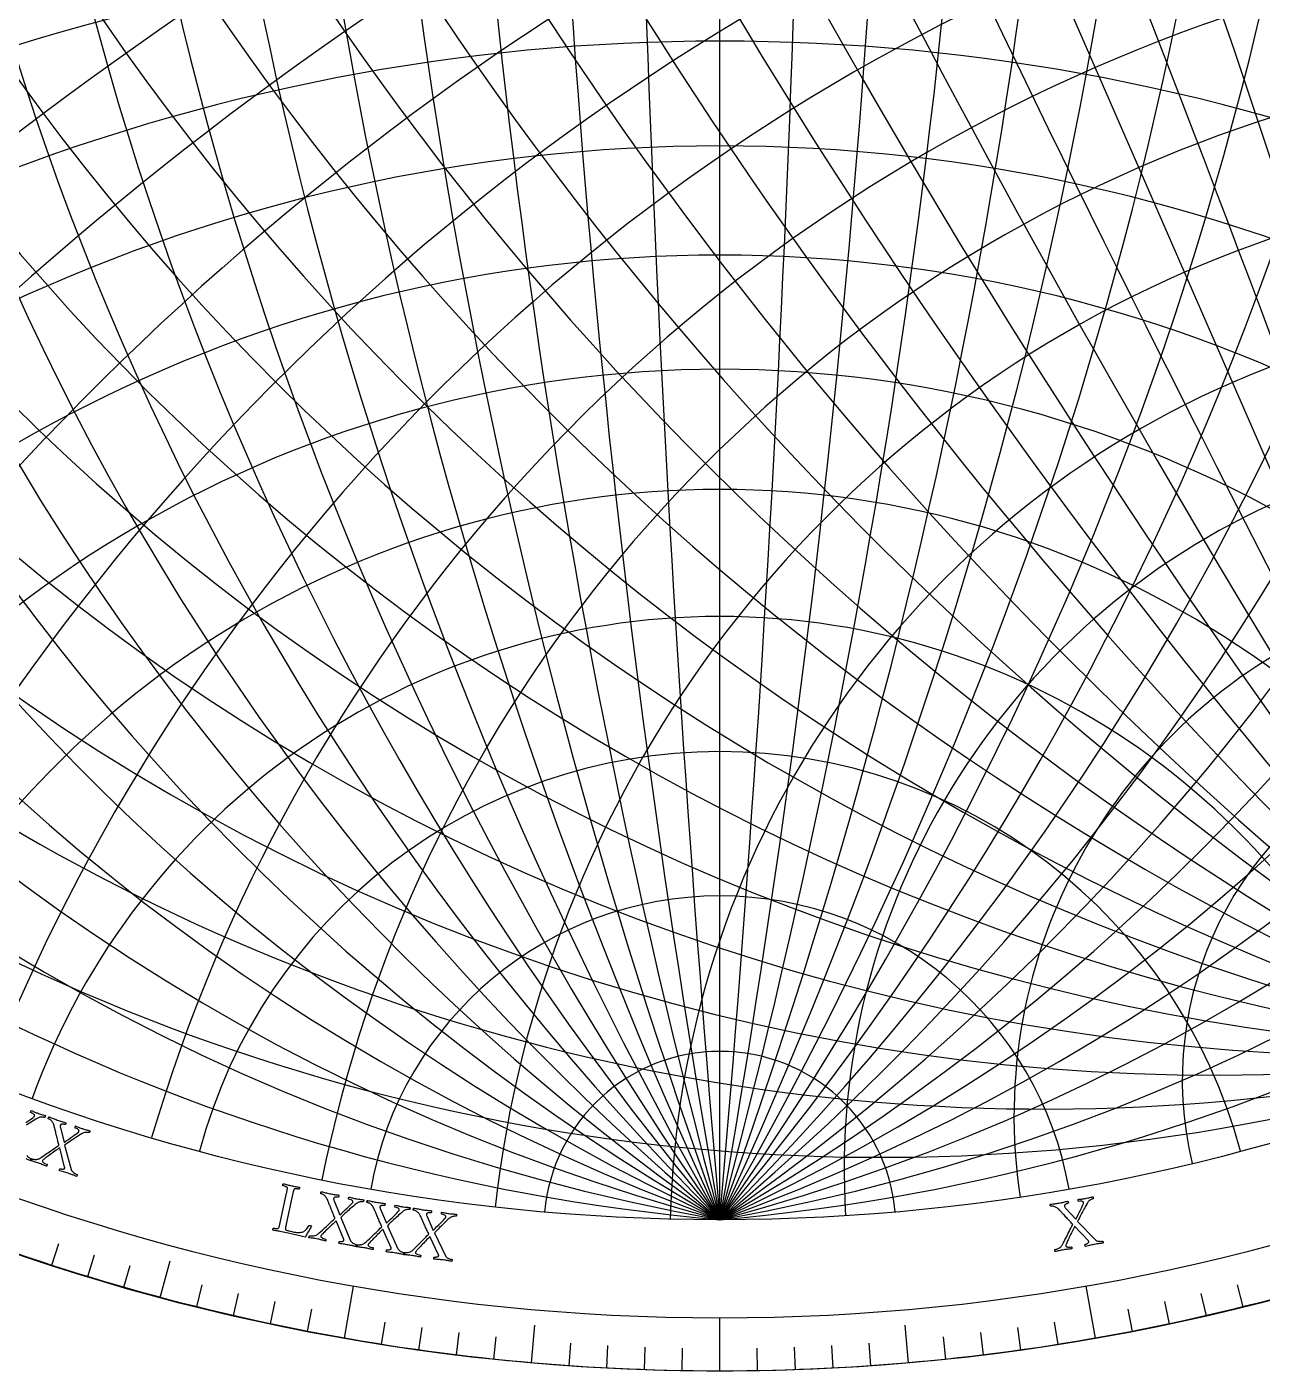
# Model space of a CAD drawing. Header units: millimetres. Extents: x -92 to 92, y -92 to 120.
# Drawn here: x -29.6 to 23.2, y -92.5 to -35 of the extents above; entities that cross this region are included whole.
import ezdxf

# ---------------------------------------------------------------- set-up
doc = ezdxf.new("R2010")
doc.units = ezdxf.units.MM
for name, color, linetype in [('CUT_OUTER', 1, 'Continuous'), ('ENGRAVE', 7, 'Continuous'), ('ENGRAVE_FINE', 8, 'Continuous'), ('TEXT', 5, 'Continuous')]:
    doc.layers.add(name, color=color, linetype=linetype)

msp = doc.modelspace()

# ---------------------------------------------------------------- linework, layer by layer
at = {"layer": 'CUT_OUTER'}
msp.add_lwpolyline([(23.5751, -89.4453), (23.0258, -89.5883), (22.4757, -89.7279), (21.9247, -89.8641), (21.3729, -89.9969), (20.8203, -90.1264), (20.2669, -90.2524), (19.7127, -90.3751), (19.1578, -90.4944), (18.6022, -90.6102), (18.0459, -90.7226), (17.4889, -90.8317), (16.9312, -90.9373), (16.3729, -91.0394), (15.814, -91.1382), (15.2545, -91.2335), (14.6944, -91.3254), (14.1337, -91.4138), (13.5726, -91.4988), (13.0109, -91.5804), (12.4487, -91.6585), (11.8861, -91.7332), (11.323, -91.8044), (10.7595, -91.8721), (10.1956, -91.9364), (9.6313, -91.9972), (9.0666, -92.0546), (8.5016, -92.1085), (7.9363, -92.1589), (7.3706, -92.2059), (6.8047, -92.2494), (6.2386, -92.2894), (5.6722, -92.3259), (5.1056, -92.359), (4.5388, -92.3886), (3.9718, -92.4147), (3.4047, -92.4373), (2.8374, -92.4565), (2.2701, -92.4721), (1.7026, -92.4843), (1.1351, -92.493), (0.5676, -92.4983), (0, -92.5), (-0.5676, -92.4983), (-1.1351, -92.493), (-1.7026, -92.4843), (-2.2701, -92.4721), (-2.8374, -92.4565), (-3.4047, -92.4373), (-3.9718, -92.4147), (-4.5388, -92.3886), (-5.1056, -92.359), (-5.6722, -92.3259), (-6.2386, -92.2894), (-6.8047, -92.2494), (-7.3706, -92.2059), (-7.9363, -92.1589), (-8.5016, -92.1085), (-9.0666, -92.0546), (-9.6313, -91.9972), (-10.1956, -91.9364), (-10.7595, -91.8721), (-11.323, -91.8044), (-11.8861, -91.7332), (-12.4487, -91.6585), (-13.0109, -91.5804), (-13.5726, -91.4988), (-14.1337, -91.4138), (-14.6944, -91.3254), (-15.2545, -91.2335), (-15.814, -91.1382), (-16.3729, -91.0394), (-16.9312, -90.9373), (-17.4889, -90.8317), (-18.0459, -90.7226), (-18.6022, -90.6102), (-19.1578, -90.4944), (-19.7127, -90.3751), (-20.2669, -90.2524), (-20.8203, -90.1264), (-21.3729, -89.9969), (-21.9247, -89.8641), (-22.4757, -89.7279), (-23.0258, -89.5883), (-23.5751, -89.4453), (-24.1235, -89.299), (-24.6709, -89.1493), (-25.2175, -88.9962), (-25.7631, -88.8398), (-26.3077, -88.6801), (-26.8513, -88.517), (-27.394, -88.3506), (-27.9356, -88.1808), (-28.4761, -88.0077), (-29.0156, -87.8314), (-29.5539, -87.6517), (-30.0912, -87.4687)], dxfattribs=at)
at = {"layer": 'ENGRAVE'}
for points in [[(0, -86.025), (0, 86.025)], [(-23.9408, -89.3481), (-23.5218, -87.7845)], [(-16.0625, -91.0947), (-15.6689, -88.8629)], [(16.0625, -91.0947), (15.6689, -88.8629)], [(0, -92.5), (0, -90.2338)], [(-8.0619, -92.148), (-7.9208, -90.5354)], [(8.0619, -92.148), (7.9208, -90.5354)]]:
    msp.add_lwpolyline(points, dxfattribs=at)
for radius in [92.5, 90.2338, 86.025, 86.025]:
    msp.add_circle((0, 0), radius, dxfattribs=at)
for centre, radius, start, end in [((15.1685, 0), 87.3521, 100, 260), ((31.3105, 0), 91.5459, 110, 250), ((49.6666, 0), 99.3331, 120, 240), ((72.1835, 0), 112.2977, 130, 230), ((102.5206, 0), 133.8311, 140, 220), ((148.9997, 0), 172.05, 150, 210), ((236.3517, 0), 251.5203, 160, 200), ((487.872, 0), 495.3982, 170, 190), ((-487.872, 0), 495.3982, 350, 10), ((-236.3517, 0), 251.5203, 340, 20), ((-148.9997, 0), 172.05, 330, 30), ((-102.5206, 0), 133.8311, 320, 40), ((-72.1835, 0), 112.2977, 310, 50), ((-49.6666, 0), 99.3331, 300, 60), ((-31.3105, 0), 91.5459, 290, 70), ((-15.1685, 0), 87.3521, 280, 80), ((0, -172.05), 148.9997, 60, 120), ((0, -133.8311), 102.5206, 50, 130), ((0, -112.2977), 72.1835, 40, 140), ((0, -99.3331), 49.6666, 30, 150), ((0, -91.5459), 31.3105, 20, 160), ((0, -87.3521), 15.1685, 10, 170)]:
    msp.add_arc(centre, radius, start, end, dxfattribs=at)
at = {"layer": 'ENGRAVE_FINE'}
for points in [[(34.4171, -78.8401), (-34.4171, 78.8401)], [(-28.5841, -87.9727), (-28.2839, -87.049)], [(-27.0444, -88.4582), (-26.7604, -87.5294)], [(-25.4965, -88.9167), (-25.2287, -87.9831)], [(-22.3778, -89.7524), (-22.1428, -88.81)], [(22.3778, -89.7524), (22.1428, -88.81)], [(-20.808, -90.1292), (-20.5895, -89.1829)], [(-19.2318, -90.4787), (-19.0299, -89.5286)], [(19.2318, -90.4787), (19.0299, -89.5286)], [(20.808, -90.1292), (20.5895, -89.1829)], [(-17.6498, -90.8005), (-17.4645, -89.8471)], [(17.6498, -90.8005), (17.4645, -89.8471)], [(-14.4702, -91.3612), (-14.3183, -90.4019)], [(-12.8735, -91.5998), (-12.7383, -90.638)], [(12.8735, -91.5998), (12.7383, -90.638)], [(14.4702, -91.3612), (14.3183, -90.4019)], [(-11.2729, -91.8105), (-11.1545, -90.8465)], [(-9.6689, -91.9933), (-9.5674, -91.0273)], [(-6.4525, -92.2747), (-6.3847, -91.3058)], [(6.4525, -92.2747), (6.3847, -91.3058)], [(9.6689, -91.9933), (9.5674, -91.0273)], [(11.2729, -91.8105), (11.1545, -90.8465)], [(-4.8411, -92.3732), (-4.7902, -91.4033)], [(-3.2282, -92.4437), (-3.1943, -91.473)], [(-1.6143, -92.4859), (-1.5974, -91.5148)], [(1.6143, -92.4859), (1.5974, -91.5148)], [(3.2282, -92.4437), (3.1943, -91.473)], [(4.8411, -92.3732), (4.7902, -91.4033)]]:
    msp.add_lwpolyline(points, dxfattribs=at)
for centre, radius, start, end in [((7.5262, 0), 86.3536, 95, 265), ((23.0503, 0), 89.0596, 105, 255), ((40.1141, 0), 94.9181, 115, 245), ((60.2354, 0), 105.0171, 125, 235), ((86.025, 0), 121.6577, 135, 225), ((122.8564, 0), 149.98, 145, 215), ((184.4812, 0), 203.5525, 155, 205), ((321.0497, 0), 332.3751, 165, 195), ((983.2702, 0), 987.0262, 175, 185), ((-983.2702, 0), 987.0262, 355, 5), ((-321.0497, 0), 332.3751, 345, 15), ((-184.4812, 0), 203.5525, 335, 25), ((-122.8564, 0), 149.98, 325, 35), ((-86.025, 0), 121.6577, 315, 45), ((-60.2354, 0), 105.0171, 305, 55), ((-40.1141, 0), 94.9181, 295, 65), ((-23.0503, 0), 89.0596, 285, 75), ((-7.5262, 0), 86.3536, 275, 85), ((-6.8976, -3.0111), 86.3536, 298.583333, 108.583334), ((-13.9016, -6.0687), 87.3521, 303.583333, 103.583333), ((-21.1251, -9.222), 89.0596, 308.583333, 98.583333), ((6.8976, 3.0111), 86.3536, 118.583333, 288.583334), ((13.9016, 6.0687), 87.3521, 123.583333, 283.583333), ((21.1251, 9.222), 89.0596, 128.583333, 278.583333), ((28.6955, 12.5268), 91.5459, 133.583333, 273.583333), ((36.7638, 16.049), 94.9181, 138.583333, 268.583333), ((45.5184, 19.8707), 99.3331, 143.583333, 263.583333), ((55.2044, 24.0991), 105.0171, 148.583333, 258.583333), ((66.1547, 28.8794), 112.2977, 153.583333, 253.583333), ((78.8401, 34.4171), 121.6577, 158.583333, 248.583333), ((93.958, 41.0167), 133.8311, 163.583333, 243.583333), ((112.5954, 49.1527), 149.98, 168.583333, 238.583333), ((136.5551, 59.6122), 172.05, 173.583333, 233.583333), ((169.0732, 73.8077), 203.5525, 178.583333, 228.583333), ((-28.6955, -12.5268), 91.5459, 313.583333, 93.583333), ((216.6114, 94.5602), 251.5203, 183.583333, 223.583333), ((294.2353, 128.4463), 332.3751, 188.583333, 218.583333), ((447.1245, 195.189), 495.3982, 193.583333, 213.583333), ((901.1467, 393.3892), 987.0262, 198.5833333, 208.5833333), ((-901.1467, -393.3892), 987.0262, 18.5833333, 28.5833333), ((-447.1245, -195.189), 495.3982, 13.583333, 33.583333), ((-294.2353, -128.4463), 332.3751, 8.583333, 38.583333), ((-216.6114, -94.5602), 251.5203, 3.583333, 43.583333), ((-169.0732, -73.8077), 203.5525, 358.583333, 48.583333), ((-136.5551, -59.6122), 172.05, 353.583333, 53.583333), ((-112.5954, -49.1527), 149.98, 348.583333, 58.583333), ((-93.958, -41.0167), 133.8311, 343.583333, 63.583333), ((-78.8401, -34.4171), 121.6577, 338.583333, 68.583333), ((-66.1547, -28.8794), 112.2977, 333.583333, 73.583333), ((-55.2044, -24.0991), 105.0171, 328.583333, 78.583333), ((-45.5184, -19.8707), 99.3331, 323.583333, 83.583333), ((-36.7638, -16.049), 94.9181, 318.583333, 88.583333), ((394.8919, -904.5889), 983.2702, 108.5833333, 118.5833333), ((198.2001, -454.0221), 487.872, 103.583333, 123.583333), ((132.9774, -304.6148), 321.0497, 98.583333, 128.583333), ((100.6288, -230.5131), 236.3517, 93.583333, 133.583333), ((81.4378, -186.5516), 184.4812, 88.583333, 138.583333), ((68.8342, -157.6802), 148.9997, 83.583333, 143.583333), ((60.0044, -137.4536), 122.8564, 78.583333, 148.583333), ((0, -203.5525), 184.4812, 65, 115), ((53.5435, -122.6535), 102.5206, 73.583333, 153.583333), ((48.6731, -111.4968), 86.025, 68.583333, 158.583333), ((0, -149.98), 122.8564, 55, 125), ((44.9283, -102.9185), 72.1835, 63.583333, 163.583333), ((0, -121.6577), 86.025, 45, 135), ((42.0155, -96.246), 60.2354, 58.583333, 168.583333), ((39.7414, -91.0367), 49.6666, 53.583333, 173.583333), ((0, -105.0171), 60.2354, 35, 145), ((37.9751, -86.9904), 40.1141, 48.583333, 178.583333), ((36.6259, -83.8999), 31.3105, 43.583333, 183.583333), ((0, -94.9181), 40.1141, 25, 155), ((35.6312, -81.6213), 23.0503, 38.583333, 188.583333), ((34.948, -80.0564), 15.1685, 33.583333, 193.583333), ((0, -89.0596), 23.0503, 15, 165), ((0, -86.3536), 7.5262, 5, 175)]:
    msp.add_arc(centre, radius, start, end, dxfattribs=at)
at = {"layer": 'TEXT'}
for points in [[(-29.6913, -81.8641), (-29.6041, -81.8076), (-29.5237, -81.7549), (-29.4544, -81.7076), (-29.3962, -81.6659), (-29.3492, -81.6298), (-29.3426, -81.6238), (-29.337, -81.6176), (-29.3322, -81.6109), (-29.3284, -81.604), (-29.3254, -81.5976), (-29.3231, -81.5926), (-29.3215, -81.589), (-29.3206, -81.5868), (-29.3189, -81.5753), (-29.3213, -81.5616), (-29.3279, -81.5455), (-29.3385, -81.5271), (-29.357, -81.5073), (-29.3872, -81.4871), (-29.4291, -81.4663), (-29.4827, -81.4451), (-29.4854, -81.4403), (-29.4857, -81.4319), (-29.4838, -81.42), (-29.4795, -81.4046), (-29.4741, -81.3887), (-29.4686, -81.3756), (-29.4631, -81.3652), (-29.4576, -81.3575), (-29.4178, -81.3752), (-29.3802, -81.3917), (-29.345, -81.4073), (-29.312, -81.4218), (-29.2793, -81.4357), (-29.2447, -81.4497), (-29.2083, -81.4637), (-29.17, -81.4777), (-29.1169, -81.4963), (-29.0679, -81.5126), (-29.023, -81.5265), (-28.9821, -81.5381), (-28.945, -81.5482), (-28.9113, -81.5574), (-28.881, -81.5659), (-28.8541, -81.5735), (-28.8539, -81.5815), (-28.8551, -81.5914), (-28.8576, -81.6034), (-28.8614, -81.6175), (-28.8666, -81.6312), (-28.8731, -81.6424), (-28.881, -81.651), (-28.8902, -81.6571), (-28.8983, -81.6548), (-28.9108, -81.6519), (-28.9279, -81.6484), (-28.9495, -81.6444), (-28.9743, -81.641), (-29.001, -81.6395), (-29.0295, -81.6397), (-29.0599, -81.6418), (-29.0912, -81.6465), (-29.1223, -81.6549), (-29.1533, -81.6668), (-29.1842, -81.6823), (-29.2592, -81.7278), (-29.3293, -81.7701), (-29.3944, -81.8091), (-29.4545, -81.845), (-29.5119, -81.8795), (-29.5689, -81.9145), (-29.6256, -81.95), (-29.6819, -81.9861)], [(-29.6538, -83.2844), (-29.6262, -83.3167), (-29.5915, -83.3465), (-29.5535, -83.3731), (-29.5161, -83.3956), (-29.4795, -83.4142), (-29.4435, -83.4288), (-29.4422, -83.4373), (-29.4431, -83.448), (-29.4463, -83.4608), (-29.4517, -83.4757), (-29.4577, -83.49), (-29.4627, -83.5009), (-29.4667, -83.5084), (-29.4697, -83.5126), (-29.5103, -83.495), (-29.548, -83.4787), (-29.5828, -83.4635), (-29.6147, -83.4496), (-29.6469, -83.436), (-29.6826, -83.4217)]]:
    msp.add_lwpolyline(points, dxfattribs=at)
for points in [[(-28.3463, -81.7646), (-28.2948, -81.7821), (-28.2454, -81.7983), (-28.1979, -81.8131), (-28.1525, -81.8266), (-28.1082, -81.8394), (-28.0644, -81.8523), (-28.0209, -81.8652), (-27.9779, -81.8782), (-27.9779, -81.8865), (-27.9796, -81.8975), (-27.9831, -81.9112), (-27.9883, -81.9276), (-27.9943, -81.9429), (-28.0003, -81.9533), (-28.0063, -81.9587), (-28.0121, -81.9592), (-28.0238, -81.9557), (-28.0383, -81.9523), (-28.0557, -81.9489), (-28.076, -81.9456), (-28.0976, -81.9432), (-28.1189, -81.9425), (-28.1401, -81.9435), (-28.161, -81.9463), (-28.18, -81.9518), (-28.1955, -81.9613), (-28.2075, -81.9747), (-28.2159, -81.992), (-28.2198, -82.0103), (-28.2201, -82.0328), (-28.217, -82.0593), (-28.2104, -82.09), (-28.0549, -82.7191), (-27.9616, -82.6546), (-27.8708, -82.592), (-27.7825, -82.5315), (-27.6966, -82.473), (-27.6174, -82.4184), (-27.5492, -82.3695), (-27.4921, -82.3265), (-27.4458, -82.2893), (-27.4394, -82.2832), (-27.4339, -82.2767), (-27.4293, -82.27), (-27.4257, -82.263), (-27.4228, -82.2565), (-27.4206, -82.2515), (-27.4191, -82.2478), (-27.4183, -82.2456), (-27.4169, -82.2341), (-27.4196, -82.2204), (-27.4265, -82.2045), (-27.4375, -82.1864), (-27.4565, -82.167), (-27.4872, -82.1475), (-27.5295, -82.1277), (-27.5836, -82.1077), (-27.5864, -82.1029), (-27.587, -82.0946), (-27.5853, -82.0827), (-27.5814, -82.0671), (-27.5763, -82.0512), (-27.5712, -82.0379), (-27.5659, -82.0274), (-27.5606, -82.0196), (-27.5203, -82.0363), (-27.4824, -82.052), (-27.4468, -82.0667), (-27.4135, -82.0804), (-27.3805, -82.0936), (-27.3456, -82.1068), (-27.3088, -82.12), (-27.2703, -82.1331), (-27.2168, -82.1504), (-27.1674, -82.1655), (-27.1221, -82.1784), (-27.081, -82.1891), (-27.0437, -82.1983), (-27.0098, -82.2067), (-26.9793, -82.2145), (-26.9522, -82.2215), (-26.9518, -82.2295), (-26.9528, -82.2395), (-26.955, -82.2515), (-26.9585, -82.2656), (-26.9634, -82.2795), (-26.9696, -82.2908), (-26.9773, -82.2996), (-26.9864, -82.3059), (-26.9945, -82.3038), (-27.0071, -82.3012), (-27.0243, -82.2981), (-27.046, -82.2946), (-27.0708, -82.2918), (-27.0975, -82.2909), (-27.126, -82.2918), (-27.1564, -82.2945), (-27.1876, -82.3), (-27.2185, -82.3091), (-27.2492, -82.3217), (-27.2797, -82.3379), (-27.3537, -82.3852), (-27.4227, -82.4291), (-27.4869, -82.4696), (-27.5462, -82.5068), (-27.6027, -82.5426), (-27.6589, -82.579), (-27.7147, -82.6158), (-27.7702, -82.6532), (-27.8279, -82.6926), (-27.8906, -82.7358), (-27.9583, -82.7826), (-28.031, -82.833), (-27.7473, -83.8794), (-27.7332, -83.9163), (-27.712, -83.9505), (-27.6836, -83.9821), (-27.6482, -84.0111), (-27.6096, -84.0368), (-27.5718, -84.0585), (-27.5347, -84.0762), (-27.4983, -84.09), (-27.4969, -84.0985), (-27.4976, -84.1092), (-27.5004, -84.122), (-27.5055, -84.1371), (-27.5111, -84.1515), (-27.5158, -84.1625), (-27.5197, -84.1701), (-27.5226, -84.1743), (-27.5636, -84.1577), (-27.6017, -84.1422), (-27.6368, -84.1279), (-27.669, -84.1148), (-27.7015, -84.1019), (-27.7376, -84.0885), (-27.7772, -84.0745), (-27.8203, -84.0599), (-27.8798, -84.0405), (-27.9355, -84.0229), (-27.9875, -84.0072), (-28.0358, -83.9932), (-28.0841, -83.9797), (-28.1365, -83.9649), (-28.1928, -83.949), (-28.2531, -83.932), (-28.2558, -83.9228), (-28.256, -83.9111), (-28.2538, -83.897), (-28.249, -83.8804), (-28.243, -83.8651), (-28.237, -83.8547), (-28.2311, -83.8493), (-28.2251, -83.8488), (-28.2145, -83.8518), (-28.2008, -83.8545), (-28.1839, -83.8571), (-28.1638, -83.8595), (-28.1422, -83.8611), (-28.1208, -83.8611), (-28.0994, -83.8597), (-28.0782, -83.8568), (-28.0592, -83.852), (-28.0443, -83.8446), (-28.0335, -83.8349), (-28.027, -83.8228), (-28.0262, -83.8194), (-28.0257, -83.8153), (-28.0257, -83.8105), (-28.026, -83.8049), (-28.0267, -83.7992), (-28.0277, -83.794), (-28.0292, -83.7893), (-28.031, -83.7851), (-28.243, -82.953), (-28.2912, -82.9859), (-28.3415, -83.0208), (-28.394, -83.0576), (-28.4487, -83.0963), (-28.5041, -83.1358), (-28.5588, -83.1749), (-28.6128, -83.2136), (-28.6661, -83.2519), (-28.7172, -83.2889), (-28.7647, -83.3239), (-28.8087, -83.3568), (-28.8491, -83.3876), (-28.8846, -83.4151), (-28.9139, -83.4381), (-28.9372, -83.4565), (-28.9543, -83.4705), (-28.9571, -83.4732), (-28.9606, -83.4766), (-28.9647, -83.4806), (-28.9694, -83.4852), (-28.9741, -83.4904), (-28.9782, -83.4962), (-28.9817, -83.5026), (-28.9846, -83.5097), (-28.986, -83.5239), (-28.9808, -83.5396), (-28.9691, -83.5571), (-28.9509, -83.5761), (-28.9245, -83.5961), (-28.8882, -83.6165), (-28.842, -83.6371), (-28.7859, -83.658), (-28.7844, -83.6666), (-28.7847, -83.6774), (-28.7868, -83.6906), (-28.7907, -83.706), (-28.7955, -83.7207), (-28.8, -83.7318), (-28.8043, -83.7392), (-28.8085, -83.743), (-28.8479, -83.7262), (-28.8878, -83.7094), (-28.9281, -83.6927), (-28.9689, -83.676), (-29.0097, -83.6597), (-29.0504, -83.644), (-29.0909, -83.629), (-29.1312, -83.6147), (-29.1858, -83.5959), (-29.2365, -83.5791), (-29.2833, -83.5643), (-29.3262, -83.5514), (-29.3676, -83.5395), (-29.4097, -83.5275), (-29.4527, -83.5153), (-29.4965, -83.5031), (-29.4958, -83.4939), (-29.4931, -83.4831), (-29.4885, -83.4707), (-29.4818, -83.4568), (-29.4747, -83.4436), (-29.4689, -83.4335), (-29.4645, -83.4265), (-29.4613, -83.4225), (-29.4521, -83.425), (-29.4362, -83.4284), (-29.4138, -83.4327), (-29.3848, -83.4378), (-29.3516, -83.4425), (-29.3165, -83.4453), (-29.2795, -83.4462), (-29.2406, -83.4453), (-29.2022, -83.4415), (-29.1668, -83.4334), (-29.1343, -83.4212), (-29.1047, -83.4049), (-29.0269, -83.3541), (-28.9527, -83.3052), (-28.8822, -83.2584), (-28.8154, -83.2136), (-28.7505, -83.1696), (-28.6858, -83.1254), (-28.6213, -83.0808), (-28.557, -83.036), (-28.4913, -82.9901), (-28.4229, -82.9425), (-28.3516, -82.8931), (-28.2776, -82.8419), (-28.2854, -82.8077), (-28.2944, -82.7695), (-28.3048, -82.7274), (-28.3165, -82.6812), (-28.3288, -82.6326), (-28.3412, -82.5829), (-28.3535, -82.5322), (-28.3659, -82.4804), (-28.3782, -82.429), (-28.3902, -82.3793), (-28.402, -82.3313), (-28.4135, -82.2851), (-28.4244, -82.2418), (-28.4342, -82.2025), (-28.4429, -82.1674), (-28.4506, -82.1364), (-28.4568, -82.111), (-28.4613, -82.0928), (-28.464, -82.082), (-28.4649, -82.0783), (-28.4753, -82.0339), (-28.4866, -81.9937), (-28.4988, -81.9577), (-28.5118, -81.9261), (-28.5264, -81.8967), (-28.5434, -81.8678), (-28.5628, -81.8392), (-28.5845, -81.8111), (-28.6003, -81.7933), (-28.6178, -81.7766), (-28.6373, -81.7612), (-28.6585, -81.747), (-28.6796, -81.7345), (-28.6984, -81.7243), (-28.7149, -81.7163), (-28.7291, -81.7106), (-28.7335, -81.7066), (-28.7347, -81.6987), (-28.733, -81.6868), (-28.7283, -81.6711), (-28.7219, -81.6551), (-28.715, -81.6425), (-28.7077, -81.6335), (-28.7, -81.6279), (-28.6502, -81.6471), (-28.6042, -81.6652), (-28.562, -81.6822), (-28.5238, -81.6979), (-28.4854, -81.7135), (-28.4431, -81.7298), (-28.3967, -81.7468), (-28.3463, -81.7646)], [(-18.5549, -86.2223), (-18.5556, -86.2258), (-18.5565, -86.23), (-18.5576, -86.235), (-18.5588, -86.2407), (-18.562, -86.2555), (-18.5657, -86.2725), (-18.5698, -86.2915), (-18.5743, -86.3127), (-18.5788, -86.3344), (-18.5827, -86.3553), (-18.586, -86.3754), (-18.5887, -86.3945), (-18.5903, -86.4114), (-18.5904, -86.4246), (-18.5888, -86.4341), (-18.5856, -86.44), (-18.5714, -86.4532), (-18.5551, -86.4646), (-18.5365, -86.4743), (-18.5158, -86.4823), (-18.4907, -86.4897), (-18.4591, -86.498), (-18.4211, -86.507), (-18.3766, -86.5168), (-18.2071, -86.5526), (-18.1626, -86.5606), (-18.1155, -86.5666), (-18.0657, -86.5705), (-18.0133, -86.5723), (-17.9619, -86.5711), (-17.9151, -86.5659), (-17.8729, -86.5567), (-17.8353, -86.5436), (-17.8036, -86.5273), (-17.772, -86.507), (-17.7406, -86.4827), (-17.7094, -86.4543), (-17.6784, -86.4207), (-17.6475, -86.3806), (-17.6166, -86.3342), (-17.5859, -86.2813), (-17.5793, -86.2742), (-17.5693, -86.2703), (-17.5559, -86.2694), (-17.5392, -86.2716), (-17.5141, -86.2779), (-17.494, -86.2856), (-17.479, -86.2946), (-17.4692, -86.305), (-17.5038, -86.3629), (-17.5398, -86.4225), (-17.5772, -86.4839), (-17.616, -86.5469), (-17.6528, -86.6088), (-17.6842, -86.6665), (-17.7101, -86.7202), (-17.7306, -86.7698), (-17.8524, -86.7444), (-17.9736, -86.7182), (-18.0942, -86.6911), (-18.2142, -86.6631), (-18.3379, -86.6343), (-18.4693, -86.6043), (-18.6086, -86.5733), (-18.7558, -86.5411), (-18.8069, -86.5303), (-18.8554, -86.5207), (-18.9014, -86.5122), (-18.9447, -86.5048), (-18.9872, -86.4976), (-19.0302, -86.4896), (-19.0739, -86.4809), (-19.1182, -86.4714), (-19.1219, -86.463), (-19.1234, -86.4526), (-19.1226, -86.4404), (-19.1196, -86.4262), (-19.1152, -86.4123), (-19.1103, -86.401), (-19.105, -86.3921), (-19.0993, -86.3857), (-19.0881, -86.3879), (-19.0729, -86.3904), (-19.0537, -86.3931), (-19.0306, -86.3961), (-19.0057, -86.3987), (-18.9811, -86.4002), (-18.9569, -86.4006), (-18.9331, -86.3999), (-18.912, -86.3979), (-18.896, -86.3944), (-18.8851, -86.3893), (-18.8793, -86.3828), (-18.8695, -86.3643), (-18.8605, -86.3428), (-18.8523, -86.3183), (-18.8448, -86.2909), (-18.8376, -86.2614), (-18.8304, -86.2307), (-18.8231, -86.1988), (-18.8158, -86.1658), (-18.5371, -84.8893), (-18.5299, -84.8561), (-18.5232, -84.8238), (-18.5168, -84.7925), (-18.5109, -84.762), (-18.5061, -84.7333), (-18.5032, -84.7071), (-18.5023, -84.6836), (-18.5034, -84.6626), (-18.5055, -84.6531), (-18.5131, -84.6436), (-18.5259, -84.6342), (-18.5441, -84.6248), (-18.5653, -84.6157), (-18.5871, -84.607), (-18.6097, -84.5987), (-18.633, -84.5909), (-18.6547, -84.584), (-18.6729, -84.5785), (-18.6874, -84.5744), (-18.6982, -84.5717), (-18.7007, -84.5635), (-18.7017, -84.5532), (-18.7012, -84.5409), (-18.6993, -84.5265), (-18.6961, -84.5124), (-18.6917, -84.5009), (-18.6861, -84.4921), (-18.6793, -84.486), (-18.6347, -84.4975), (-18.5905, -84.5092), (-18.5467, -84.5209), (-18.5034, -84.5327), (-18.4604, -84.5442), (-18.4176, -84.5551), (-18.375, -84.5652), (-18.3327, -84.5747), (-18.2893, -84.5838), (-18.2462, -84.5922), (-18.2037, -84.5999), (-18.1615, -84.6068), (-18.1191, -84.6136), (-18.0759, -84.6208), (-18.0317, -84.6283), (-17.9866, -84.6362), (-17.9829, -84.6446), (-17.9815, -84.6549), (-17.9822, -84.6671), (-17.9851, -84.6813), (-17.9894, -84.6952), (-17.9941, -84.7066), (-17.9992, -84.7156), (-18.0048, -84.722), (-18.0158, -84.7199), (-18.0307, -84.7177), (-18.0495, -84.7152), (-18.0722, -84.7124), (-18.0965, -84.71), (-18.1202, -84.7082), (-18.1432, -84.7072), (-18.1656, -84.7069), (-18.1856, -84.708), (-18.2013, -84.7112), (-18.2127, -84.7166), (-18.2198, -84.7241), (-18.2274, -84.7397), (-18.2346, -84.7578), (-18.2413, -84.7783), (-18.2475, -84.8014), (-18.2536, -84.8264), (-18.2597, -84.8525), (-18.2659, -84.8798), (-18.2721, -84.9083), (-18.2731, -84.9129), (-18.2741, -84.9175), (-18.2751, -84.9221), (-18.2761, -84.9267), (-18.2771, -84.9313), (-18.278, -84.9359), (-18.279, -84.9405), (-18.28, -84.9451)], [(-16.6847, -84.9152), (-16.6313, -84.9254), (-16.5801, -84.9345), (-16.5311, -84.9425), (-16.4841, -84.9496), (-16.4385, -84.9561), (-16.3933, -84.9627), (-16.3485, -84.9695), (-16.3041, -84.9763), (-16.3029, -84.9845), (-16.3031, -84.9957), (-16.3046, -85.0097), (-16.3075, -85.0267), (-16.3114, -85.0427), (-16.3159, -85.0538), (-16.321, -85.06), (-16.3267, -85.0613), (-16.3387, -85.0595), (-16.3536, -85.0581), (-16.3713, -85.0572), (-16.3918, -85.0568), (-16.4135, -85.0574), (-16.4348, -85.0596), (-16.4556, -85.0636), (-16.4759, -85.0692), (-16.494, -85.0774), (-16.508, -85.0889), (-16.518, -85.1039), (-16.5239, -85.1222), (-16.5252, -85.1409), (-16.5224, -85.1631), (-16.5156, -85.189), (-16.5048, -85.2184), (-16.2632, -85.8198), (-16.1798, -85.7429), (-16.0986, -85.6683), (-16.0196, -85.5961), (-15.9427, -85.5262), (-15.8719, -85.4611), (-15.8112, -85.4032), (-15.7606, -85.3526), (-15.72, -85.3093), (-15.7145, -85.3024), (-15.7099, -85.2953), (-15.7063, -85.288), (-15.7037, -85.2805), (-15.7017, -85.2737), (-15.7003, -85.2684), (-15.6993, -85.2646), (-15.6987, -85.2623), (-15.699, -85.2507), (-15.7036, -85.2375), (-15.7126, -85.2227), (-15.7261, -85.2063), (-15.7475, -85.1897), (-15.7806, -85.1747), (-15.8254, -85.161), (-15.8817, -85.1487), (-15.8851, -85.1444), (-15.8868, -85.1362), (-15.8868, -85.1241), (-15.8851, -85.1082), (-15.8824, -85.0917), (-15.8791, -85.0779), (-15.8753, -85.0667), (-15.8711, -85.0583), (-15.829, -85.0692), (-15.7893, -85.0795), (-15.7519, -85.0891), (-15.7171, -85.098), (-15.6825, -85.1065), (-15.6461, -85.1147), (-15.6079, -85.1226), (-15.5679, -85.1302), (-15.5125, -85.1399), (-15.4614, -85.148), (-15.4148, -85.1545), (-15.3727, -85.1593), (-15.3344, -85.1632), (-15.2996, -85.1669), (-15.2684, -85.1703), (-15.2406, -85.1735), (-15.2391, -85.1813), (-15.2387, -85.1913), (-15.2392, -85.2036), (-15.2407, -85.218), (-15.2436, -85.2324), (-15.2482, -85.2445), (-15.2545, -85.2543), (-15.2626, -85.2618), (-15.271, -85.2608), (-15.2839, -85.26), (-15.3013, -85.2594), (-15.3232, -85.2589), (-15.3482, -85.2596), (-15.3748, -85.2624), (-15.4029, -85.2673), (-15.4326, -85.2742), (-15.4627, -85.284), (-15.4921, -85.2973), (-15.5207, -85.3141), (-15.5487, -85.3344), (-15.6153, -85.3915), (-15.6776, -85.4445), (-15.7355, -85.4936), (-15.789, -85.5387), (-15.8401, -85.5821), (-15.8907, -85.6259), (-15.9408, -85.6701), (-15.9905, -85.7148), (-16.0421, -85.762), (-16.0982, -85.8134), (-16.1588, -85.8692), (-16.2237, -85.9293), (-15.7971, -86.926), (-15.778, -86.9605), (-15.7522, -86.9914), (-15.7197, -87.0188), (-15.6806, -87.0426), (-15.6388, -87.0626), (-15.5983, -87.0789), (-15.5591, -87.0912), (-15.5212, -87.0998), (-15.5186, -87.108), (-15.5178, -87.1187), (-15.5188, -87.1318), (-15.5217, -87.1474), (-15.5253, -87.1625), (-15.5285, -87.1741), (-15.5312, -87.1821), (-15.5335, -87.1867), (-15.5764, -87.176), (-15.6163, -87.1659), (-15.6531, -87.1567), (-15.6868, -87.1481), (-15.7208, -87.1399), (-15.7583, -87.1316), (-15.7995, -87.1233), (-15.8442, -87.1149), (-15.9059, -87.1039), (-15.9635, -87.0943), (-16.0172, -87.0859), (-16.0669, -87.0788), (-16.1167, -87.0721), (-16.1705, -87.0648), (-16.2285, -87.0569), (-16.2906, -87.0484), (-16.2946, -87.0397), (-16.2964, -87.0282), (-16.2962, -87.0139), (-16.2938, -86.9968), (-16.29, -86.9808), (-16.2855, -86.9697), (-16.2803, -86.9635), (-16.2745, -86.9622), (-16.2636, -86.9636), (-16.2496, -86.9644), (-16.2325, -86.9646), (-16.2123, -86.9642), (-16.1907, -86.9628), (-16.1695, -86.9599), (-16.1485, -86.9555), (-16.1279, -86.9497), (-16.1097, -86.9422), (-16.096, -86.9329), (-16.0867, -86.9217), (-16.0819, -86.9088), (-16.0816, -86.9054), (-16.0817, -86.9013), (-16.0823, -86.8965), (-16.0834, -86.891), (-16.0849, -86.8854), (-16.0867, -86.8804), (-16.0887, -86.876), (-16.0911, -86.872), (-16.4169, -86.0776), (-16.4601, -86.1169), (-16.5051, -86.1584), (-16.552, -86.2022), (-16.6007, -86.2481), (-16.6501, -86.2949), (-16.6988, -86.3413), (-16.7468, -86.3871), (-16.7943, -86.4325), (-16.8397, -86.4763), (-16.8819, -86.5175), (-16.9209, -86.5562), (-16.9566, -86.5923), (-16.9879, -86.6245), (-17.0138, -86.6514), (-17.0343, -86.6729), (-17.0493, -86.6891), (-17.0517, -86.6922), (-17.0546, -86.696), (-17.0581, -86.7005), (-17.0622, -86.7057), (-17.0661, -86.7115), (-17.0694, -86.7179), (-17.0719, -86.7247), (-17.0738, -86.7322), (-17.0732, -86.7464), (-17.0659, -86.7613), (-17.0519, -86.7769), (-17.0312, -86.7932), (-17.0023, -86.8094), (-16.9635, -86.8244), (-16.9149, -86.8384), (-16.8564, -86.8513), (-16.8537, -86.8596), (-16.8525, -86.8704), (-16.8527, -86.8837), (-16.8545, -86.8995), (-16.8572, -86.9148), (-16.8601, -86.9263), (-16.8634, -86.9343), (-16.8669, -86.9386), (-16.9083, -86.9275), (-16.9501, -86.9164), (-16.9924, -86.9055), (-17.0351, -86.8946), (-17.0778, -86.8841), (-17.1202, -86.8743), (-17.1624, -86.8651), (-17.2043, -86.8565), (-17.261, -86.8455), (-17.3136, -86.836), (-17.362, -86.8278), (-17.4063, -86.821), (-17.4489, -86.815), (-17.4923, -86.8089), (-17.5365, -86.8029), (-17.5816, -86.7969), (-17.5822, -86.7877), (-17.5811, -86.7766), (-17.5782, -86.7637), (-17.5735, -86.749), (-17.5683, -86.7349), (-17.564, -86.7241), (-17.5606, -86.7165), (-17.558, -86.7122), (-17.5485, -86.7134), (-17.5324, -86.7145), (-17.5096, -86.7157), (-17.4802, -86.7167), (-17.4466, -86.7167), (-17.4114, -86.7145), (-17.3747, -86.7103), (-17.3363, -86.704), (-17.2988, -86.6949), (-17.2648, -86.682), (-17.2343, -86.6654), (-17.2074, -86.6451), (-17.1373, -86.5839), (-17.0707, -86.5252), (-17.0074, -86.469), (-16.9475, -86.4153), (-16.8894, -86.3628), (-16.8315, -86.3099), (-16.7738, -86.2568), (-16.7163, -86.2035), (-16.6577, -86.1489), (-16.5965, -86.0922), (-16.5328, -86.0334), (-16.4667, -85.9724), (-16.4791, -85.9396), (-16.4934, -85.903), (-16.5096, -85.8628), (-16.5276, -85.8187), (-16.5465, -85.7723), (-16.5657, -85.7248), (-16.585, -85.6763), (-16.6045, -85.6267), (-16.6238, -85.5775), (-16.6426, -85.53), (-16.6609, -85.4841), (-16.6788, -85.4399), (-16.6956, -85.3985), (-16.7107, -85.3611), (-16.7243, -85.3275), (-16.7362, -85.2978), (-16.7459, -85.2735), (-16.7529, -85.2562), (-16.757, -85.2458), (-16.7584, -85.2423), (-16.775, -85.1998), (-16.7918, -85.1615), (-16.8088, -85.1276), (-16.8261, -85.0981), (-16.8447, -85.071), (-16.8655, -85.0448), (-16.8887, -85.0192), (-16.9141, -84.9944), (-16.9322, -84.9789), (-16.9519, -84.9649), (-16.9733, -84.9523), (-16.9964, -84.9412), (-17.019, -84.9318), (-17.039, -84.9243), (-17.0565, -84.9187), (-17.0713, -84.915), (-17.0762, -84.9116), (-17.0786, -84.904), (-17.0785, -84.892), (-17.076, -84.8757), (-17.0719, -84.859), (-17.0668, -84.8456), (-17.0609, -84.8356), (-17.0541, -84.829), (-17.002, -84.8411), (-16.9539, -84.8527), (-16.9098, -84.8636), (-16.8697, -84.8738), (-16.8296, -84.8839), (-16.7854, -84.8941), (-16.7371, -84.9046), (-16.6847, -84.9152)], [(14.511, -85.3135), (14.5645, -85.3041), (14.6156, -85.2945), (14.6644, -85.2846), (14.7107, -85.2745), (14.7557, -85.2645), (14.8003, -85.2547), (14.8446, -85.2451), (14.8885, -85.2357), (14.8925, -85.243), (14.8963, -85.2535), (14.8999, -85.2671), (14.9032, -85.2841), (14.9053, -85.3004), (14.9051, -85.3124), (14.9025, -85.32), (14.8976, -85.3232), (14.8857, -85.3258), (14.8713, -85.3298), (14.8544, -85.3352), (14.8351, -85.342), (14.815, -85.3503), (14.7959, -85.36), (14.7779, -85.3711), (14.7608, -85.3835), (14.7468, -85.3976), (14.7378, -85.4133), (14.7338, -85.4308), (14.7347, -85.45), (14.7402, -85.468), (14.7507, -85.4878), (14.7662, -85.5096), (14.7867, -85.5333), (15.2259, -86.0099), (15.2766, -85.9084), (15.326, -85.8099), (15.3744, -85.7143), (15.4215, -85.6217), (15.4646, -85.5357), (15.5008, -85.4601), (15.5302, -85.3948), (15.5528, -85.34), (15.5555, -85.3315), (15.5572, -85.3232), (15.558, -85.3151), (15.5578, -85.3072), (15.5572, -85.3001), (15.5567, -85.2947), (15.5563, -85.2908), (15.556, -85.2884), (15.5517, -85.2777), (15.5427, -85.267), (15.529, -85.2563), (15.5106, -85.2458), (15.4846, -85.2379), (15.4483, -85.2356), (15.4017, -85.2386), (15.3446, -85.2471), (15.3399, -85.2443), (15.3354, -85.2372), (15.3311, -85.226), (15.3271, -85.2105), (15.3238, -85.1941), (15.322, -85.18), (15.3215, -85.1682), (15.3225, -85.1588), (15.3657, -85.1541), (15.4065, -85.1496), (15.4448, -85.1454), (15.4806, -85.1413), (15.5159, -85.137), (15.5529, -85.1318), (15.5914, -85.1256), (15.6315, -85.1185), (15.6868, -85.108), (15.7373, -85.0974), (15.7832, -85.087), (15.8244, -85.0765), (15.8615, -85.0666), (15.8953, -85.0577), (15.9258, -85.0498), (15.9529, -85.043), (15.957, -85.0498), (15.961, -85.059), (15.9649, -85.0706), (15.9686, -85.0846), (15.971, -85.0991), (15.971, -85.1121), (15.9685, -85.1235), (15.9636, -85.1334), (15.9554, -85.1354), (15.9431, -85.1392), (15.9266, -85.1448), (15.9059, -85.1522), (15.8828, -85.1617), (15.8589, -85.1737), (15.8343, -85.1882), (15.8091, -85.2052), (15.7844, -85.2251), (15.7616, -85.2479), (15.7408, -85.2737), (15.7219, -85.3026), (15.6798, -85.3796), (15.6404, -85.4514), (15.6036, -85.5178), (15.5696, -85.5789), (15.5372, -85.6376), (15.5055, -85.6964), (15.4743, -85.7556), (15.4437, -85.815), (15.4121, -85.8774), (15.3779, -85.9454), (15.3411, -86.019), (15.3016, -86.0983), (16.054, -86.8789), (16.0841, -86.9044), (16.1192, -86.9242), (16.1592, -86.9383), (16.2042, -86.9466), (16.2504, -86.9505), (16.2941, -86.9514), (16.3351, -86.949), (16.3736, -86.9436), (16.3789, -86.9503), (16.3835, -86.9601), (16.3872, -86.9727), (16.39, -86.9883), (16.392, -87.0037), (16.3931, -87.0156), (16.3934, -87.0241), (16.3929, -87.0292), (16.3489, -87.0344), (16.3081, -87.0392), (16.2704, -87.0435), (16.2359, -87.0475), (16.2012, -87.0519), (16.1631, -87.0574), (16.1217, -87.0642), (16.0769, -87.0722), (16.0154, -87.0838), (15.9581, -87.0953), (15.9049, -87.1065), (15.8559, -87.1175), (15.807, -87.1289), (15.7541, -87.1412), (15.697, -87.1543), (15.636, -87.1684), (15.6292, -87.1617), (15.6233, -87.1516), (15.6185, -87.1381), (15.6147, -87.1213), (15.6126, -87.1049), (15.6128, -87.093), (15.6155, -87.0853), (15.6205, -87.082), (15.6311, -87.0795), (15.6445, -87.0753), (15.6605, -87.0695), (15.6793, -87.0619), (15.699, -87.0529), (15.7178, -87.0426), (15.7359, -87.0311), (15.7531, -87.0184), (15.7674, -87.0049), (15.777, -86.9913), (15.7817, -86.9776), (15.7816, -86.9638), (15.7807, -86.9605), (15.7791, -86.9567), (15.7768, -86.9525), (15.7739, -86.9477), (15.7705, -86.9431), (15.7671, -86.939), (15.7636, -86.9356), (15.7599, -86.9327), (15.1736, -86.3054), (15.1472, -86.3575), (15.1198, -86.4123), (15.0915, -86.4698), (15.0622, -86.5301), (15.0327, -86.5913), (15.0036, -86.6519), (14.9749, -86.7118), (14.9466, -86.7711), (14.9196, -86.8282), (14.8948, -86.8817), (14.8721, -86.9317), (14.8515, -86.9781), (14.8337, -87.0193), (14.819, -87.0536), (14.8075, -87.081), (14.7992, -87.1014), (14.798, -87.1052), (14.7966, -87.1098), (14.7949, -87.1153), (14.793, -87.1215), (14.7914, -87.1284), (14.7906, -87.1355), (14.7906, -87.1428), (14.7915, -87.1504), (14.7971, -87.1635), (14.8092, -87.1748), (14.8279, -87.1845), (14.853, -87.1924), (14.8858, -87.1972), (14.9274, -87.1976), (14.9778, -87.1934), (15.037, -87.1847), (15.0425, -87.1915), (15.0475, -87.2012), (15.052, -87.2137), (15.0559, -87.2291), (15.0588, -87.2443), (15.0602, -87.2562), (15.06, -87.2648), (15.0582, -87.2701), (15.0155, -87.2743), (14.9725, -87.2788), (14.9291, -87.2836), (14.8854, -87.2886), (14.8417, -87.2939), (14.7985, -87.2998), (14.7558, -87.3061), (14.7136, -87.3129), (14.6567, -87.3228), (14.6041, -87.3325), (14.556, -87.342), (14.5122, -87.3514), (14.4702, -87.3608), (14.4274, -87.3706), (14.3839, -87.3806), (14.3397, -87.391), (14.3358, -87.3826), (14.3329, -87.3719), (14.3311, -87.3588), (14.3303, -87.3433), (14.3301, -87.3284), (14.3303, -87.3167), (14.3308, -87.3084), (14.3317, -87.3034), (14.341, -87.3012), (14.3565, -87.2965), (14.3782, -87.2895), (14.4061, -87.28), (14.4374, -87.2681), (14.4696, -87.2537), (14.5025, -87.2367), (14.5361, -87.2172), (14.5679, -87.1953), (14.5951, -87.1712), (14.6177, -87.1449), (14.6358, -87.1163), (14.6796, -87.0343), (14.7211, -86.9558), (14.7603, -86.8808), (14.7973, -86.8094), (14.833, -86.7396), (14.8684, -86.6697), (14.9035, -86.5996), (14.9383, -86.5293), (14.9738, -86.4575), (15.0108, -86.3828), (15.0495, -86.3052), (15.0898, -86.2247), (15.0665, -86.1985), (15.0402, -86.1694), (15.0108, -86.1374), (14.9783, -86.1026), (14.9441, -86.0659), (14.9094, -86.0283), (14.8741, -85.9898), (14.8384, -85.9504), (14.8028, -85.9112), (14.7684, -85.8734), (14.735, -85.8371), (14.7026, -85.8021), (14.6723, -85.7693), (14.6448, -85.7397), (14.6202, -85.7131), (14.5985, -85.6895), (14.5808, -85.6703), (14.5682, -85.6566), (14.5606, -85.6483), (14.5581, -85.6456), (14.5275, -85.6116), (14.4983, -85.5818), (14.4703, -85.5562), (14.4437, -85.5347), (14.4167, -85.516), (14.3879, -85.4988), (14.3572, -85.4831), (14.3246, -85.4689), (14.3022, -85.4609), (14.2788, -85.4548), (14.2543, -85.4506), (14.2288, -85.4484), (14.2044, -85.4476), (14.183, -85.4477), (14.1647, -85.4486), (14.1494, -85.4505), (14.1437, -85.449), (14.1388, -85.4427), (14.1346, -85.4315), (14.1311, -85.4154), (14.1291, -85.3983), (14.129, -85.384), (14.1311, -85.3725), (14.1351, -85.3639), (14.1881, -85.3568), (14.2371, -85.3505), (14.2822, -85.3451), (14.3233, -85.3405), (14.3644, -85.3357), (14.4094, -85.3296), (14.4583, -85.3222), (14.511, -85.3135)], [(-14.7085, -85.2797), (-14.6549, -85.2886), (-14.6035, -85.2966), (-14.5543, -85.3035), (-14.5072, -85.3094), (-14.4614, -85.3149), (-14.4161, -85.3205), (-14.3711, -85.3262), (-14.3266, -85.332), (-14.3252, -85.3402), (-14.3252, -85.3513), (-14.3264, -85.3654), (-14.3288, -85.3824), (-14.3323, -85.3985), (-14.3365, -85.4097), (-14.3415, -85.4161), (-14.3472, -85.4175), (-14.3593, -85.4159), (-14.3742, -85.4149), (-14.3919, -85.4144), (-14.4124, -85.4144), (-14.4341, -85.4155), (-14.4553, -85.4183), (-14.476, -85.4228), (-14.4962, -85.4289), (-14.5141, -85.4374), (-14.5279, -85.4493), (-14.5375, -85.4645), (-14.543, -85.4829), (-14.5438, -85.5016), (-14.5405, -85.5238), (-14.5331, -85.5495), (-14.5216, -85.5787), (-14.2661, -86.1743), (-14.1846, -86.0954), (-14.1051, -86.019), (-14.0278, -85.9449), (-13.9525, -85.8733), (-13.8832, -85.8066), (-13.8239, -85.7473), (-13.7744, -85.6956), (-13.7349, -85.6513), (-13.7295, -85.6443), (-13.7252, -85.637), (-13.7217, -85.6297), (-13.7192, -85.6221), (-13.7175, -85.6153), (-13.7161, -85.6099), (-13.7152, -85.6061), (-13.7147, -85.6038), (-13.7152, -85.5922), (-13.7202, -85.5791), (-13.7296, -85.5645), (-13.7434, -85.5484), (-13.7652, -85.5324), (-13.7987, -85.5181), (-13.8437, -85.5055), (-13.9003, -85.4945), (-13.9038, -85.4903), (-13.9057, -85.4821), (-13.906, -85.4701), (-13.9047, -85.4541), (-13.9023, -85.4376), (-13.8993, -85.4236), (-13.8958, -85.4124), (-13.8918, -85.4038), (-13.8494, -85.4138), (-13.8095, -85.4231), (-13.772, -85.4319), (-13.7369, -85.44), (-13.7021, -85.4477), (-13.6655, -85.455), (-13.6272, -85.462), (-13.587, -85.4687), (-13.5314, -85.4772), (-13.4802, -85.4841), (-13.4334, -85.4894), (-13.3911, -85.4933), (-13.3528, -85.4963), (-13.318, -85.4992), (-13.2866, -85.5019), (-13.2588, -85.5044), (-13.2571, -85.5122), (-13.2564, -85.5222), (-13.2567, -85.5345), (-13.2579, -85.5489), (-13.2604, -85.5634), (-13.2647, -85.5756), (-13.2709, -85.5856), (-13.2788, -85.5933), (-13.2871, -85.5924), (-13.3, -85.5919), (-13.3175, -85.5917), (-13.3394, -85.5917), (-13.3644, -85.593), (-13.3909, -85.5964), (-13.4189, -85.6019), (-13.4484, -85.6096), (-13.4783, -85.62), (-13.5073, -85.634), (-13.5356, -85.6514), (-13.563, -85.6724), (-13.6284, -85.731), (-13.6894, -85.7855), (-13.7462, -85.836), (-13.7986, -85.8823), (-13.8486, -85.9268), (-13.8982, -85.9718), (-13.9473, -86.0172), (-13.9959, -86.063), (-14.0464, -86.1113), (-14.1013, -86.1641), (-14.1605, -86.2212), (-14.2241, -86.2828), (-13.7744, -87.2694), (-13.7545, -87.3034), (-13.728, -87.3338), (-13.6949, -87.3604), (-13.6553, -87.3832), (-13.613, -87.4023), (-13.5722, -87.4176), (-13.5327, -87.429), (-13.4946, -87.4367), (-13.4918, -87.4449), (-13.4907, -87.4555), (-13.4915, -87.4687), (-13.494, -87.4843), (-13.4972, -87.4995), (-13.5001, -87.5111), (-13.5027, -87.5193), (-13.5049, -87.5239), (-13.5481, -87.5141), (-13.5881, -87.505), (-13.6251, -87.4966), (-13.659, -87.4889), (-13.6932, -87.4814), (-13.7309, -87.474), (-13.7723, -87.4666), (-13.8172, -87.4593), (-13.879, -87.4498), (-13.9369, -87.4415), (-13.9908, -87.4343), (-14.0406, -87.4284), (-14.0905, -87.4229), (-14.1446, -87.4168), (-14.2027, -87.4103), (-14.265, -87.4032), (-14.2692, -87.3946), (-14.2713, -87.3831), (-14.2713, -87.3688), (-14.2693, -87.3517), (-14.2659, -87.3356), (-14.2617, -87.3244), (-14.2567, -87.3181), (-14.2508, -87.3166), (-14.24, -87.3178), (-14.226, -87.3183), (-14.2089, -87.3181), (-14.1887, -87.3172), (-14.1671, -87.3153), (-14.1459, -87.3119), (-14.1251, -87.307), (-14.1046, -87.3007), (-14.0866, -87.2928), (-14.0731, -87.2832), (-14.0641, -87.2718), (-14.0596, -87.2588), (-14.0593, -87.2553), (-14.0596, -87.2512), (-14.0603, -87.2465), (-14.0615, -87.241), (-14.0631, -87.2355), (-14.065, -87.2305), (-14.0672, -87.2261), (-14.0696, -87.2222), (-14.4138, -86.4356), (-14.456, -86.4759), (-14.5001, -86.5184), (-14.5459, -86.5632), (-14.5936, -86.6103), (-14.6418, -86.6583), (-14.6894, -86.7057), (-14.7364, -86.7527), (-14.7828, -86.7991), (-14.8272, -86.844), (-14.8685, -86.8862), (-14.9065, -86.9258), (-14.9414, -86.9627), (-14.9719, -86.9956), (-14.9972, -87.023), (-15.0172, -87.045), (-15.0318, -87.0616), (-15.0341, -87.0648), (-15.037, -87.0686), (-15.0404, -87.0732), (-15.0443, -87.0785), (-15.0481, -87.0844), (-15.0512, -87.0908), (-15.0536, -87.0978), (-15.0553, -87.1052), (-15.0543, -87.1194), (-15.0467, -87.1341), (-15.0324, -87.1494), (-15.0113, -87.1653), (-14.982, -87.1807), (-14.9429, -87.1949), (-14.8939, -87.2078), (-14.8352, -87.2193), (-14.8323, -87.2275), (-14.8308, -87.2383), (-14.8308, -87.2516), (-14.8322, -87.2674), (-14.8345, -87.2827), (-14.8372, -87.2944), (-14.8402, -87.3024), (-14.8437, -87.3068), (-14.8853, -87.2966), (-14.9274, -87.2866), (-14.9699, -87.2766), (-15.0128, -87.2667), (-15.0558, -87.2573), (-15.0984, -87.2484), (-15.1408, -87.2402), (-15.1829, -87.2325), (-15.2399, -87.2229), (-15.2926, -87.2146), (-15.3412, -87.2075), (-15.3856, -87.2018), (-15.4284, -87.1967), (-15.4719, -87.1917), (-15.5163, -87.1867), (-15.5615, -87.1817), (-15.5623, -87.1725), (-15.5614, -87.1614), (-15.5588, -87.1485), (-15.5545, -87.1336), (-15.5496, -87.1195), (-15.5456, -87.1086), (-15.5423, -87.1009), (-15.5398, -87.0965), (-15.5303, -87.0975), (-15.5142, -87.0983), (-15.4914, -87.0988), (-15.4619, -87.0992), (-15.4284, -87.0984), (-15.3933, -87.0954), (-15.3566, -87.0904), (-15.3183, -87.0832), (-15.2811, -87.0731), (-15.2474, -87.0595), (-15.2174, -87.0422), (-15.1908, -87.0213), (-15.1222, -86.9585), (-15.057, -86.8983), (-14.995, -86.8406), (-14.9364, -86.7855), (-14.8795, -86.7316), (-14.8228, -86.6775), (-14.7664, -86.623), (-14.7102, -86.5684), (-14.6528, -86.5124), (-14.593, -86.4543), (-14.5307, -86.394), (-14.466, -86.3315), (-14.4792, -86.2991), (-14.4943, -86.2629), (-14.5114, -86.2229), (-14.5304, -86.1793), (-14.5505, -86.1334), (-14.5707, -86.0863), (-14.5911, -86.0383), (-14.6118, -85.9892), (-14.6322, -85.9404), (-14.6521, -85.8933), (-14.6715, -85.8479), (-14.6904, -85.8042), (-14.7081, -85.7632), (-14.7242, -85.7261), (-14.7385, -85.6928), (-14.7511, -85.6634), (-14.7614, -85.6394), (-14.7687, -85.6222), (-14.7731, -85.6119), (-14.7746, -85.6085), (-14.7922, -85.5663), (-14.8098, -85.5285), (-14.8276, -85.495), (-14.8456, -85.4658), (-14.8648, -85.4392), (-14.8863, -85.4134), (-14.91, -85.3884), (-14.936, -85.3642), (-14.9545, -85.3491), (-14.9745, -85.3356), (-14.9962, -85.3235), (-15.0195, -85.313), (-15.0423, -85.3041), (-15.0625, -85.297), (-15.0801, -85.2918), (-15.095, -85.2885), (-15.1, -85.2852), (-15.1025, -85.2776), (-15.1027, -85.2657), (-15.1006, -85.2493), (-15.0969, -85.2325), (-15.0921, -85.219), (-15.0864, -85.2089), (-15.0798, -85.2021), (-15.0274, -85.213), (-14.9791, -85.2234), (-14.9348, -85.2333), (-14.8944, -85.2427), (-14.8541, -85.2518), (-14.8097, -85.261), (-14.7611, -85.2703), (-14.7085, -85.2797)], [(-12.7244, -85.5982), (-12.6706, -85.6059), (-12.619, -85.6126), (-12.5696, -85.6184), (-12.5224, -85.6233), (-12.4766, -85.6277), (-12.4311, -85.6322), (-12.386, -85.6369), (-12.3414, -85.6416), (-12.3398, -85.6498), (-12.3395, -85.6609), (-12.3403, -85.675), (-12.3424, -85.6921), (-12.3455, -85.7083), (-12.3495, -85.7196), (-12.3543, -85.726), (-12.36, -85.7276), (-12.3721, -85.7263), (-12.387, -85.7257), (-12.4047, -85.7256), (-12.4252, -85.7261), (-12.4469, -85.7277), (-12.468, -85.7309), (-12.4886, -85.7359), (-12.5087, -85.7424), (-12.5264, -85.7514), (-12.5398, -85.7636), (-12.5491, -85.779), (-12.5542, -85.7975), (-12.5546, -85.8163), (-12.5508, -85.8384), (-12.5428, -85.8639), (-12.5306, -85.8928), (-12.2613, -86.4823), (-12.1816, -86.4016), (-12.104, -86.3233), (-12.0284, -86.2475), (-11.9548, -86.1741), (-11.8871, -86.1058), (-11.8291, -86.0452), (-11.7809, -85.9923), (-11.7424, -85.9472), (-11.7372, -85.94), (-11.733, -85.9326), (-11.7297, -85.9252), (-11.7274, -85.9176), (-11.7258, -85.9107), (-11.7246, -85.9053), (-11.7238, -85.9015), (-11.7234, -85.8992), (-11.7241, -85.8876), (-11.7294, -85.8746), (-11.7391, -85.8603), (-11.7533, -85.8445), (-11.7755, -85.829), (-11.8092, -85.8155), (-11.8545, -85.8039), (-11.9114, -85.7942), (-11.915, -85.7901), (-11.9171, -85.782), (-11.9177, -85.7699), (-11.9167, -85.7539), (-11.9147, -85.7373), (-11.9121, -85.7234), (-11.9089, -85.712), (-11.905, -85.7034), (-11.8624, -85.7124), (-11.8223, -85.7208), (-11.7846, -85.7286), (-11.7493, -85.7359), (-11.7144, -85.7428), (-11.6776, -85.7493), (-11.6391, -85.7554), (-11.5988, -85.7612), (-11.543, -85.7683), (-11.4916, -85.774), (-11.4448, -85.7783), (-11.4024, -85.7812), (-11.364, -85.7833), (-11.3291, -85.7854), (-11.2977, -85.7873), (-11.2698, -85.7892), (-11.268, -85.797), (-11.2671, -85.807), (-11.267, -85.8192), (-11.2679, -85.8337), (-11.2701, -85.8482), (-11.2741, -85.8605), (-11.28, -85.8706), (-11.2878, -85.8785), (-11.2961, -85.8779), (-11.309, -85.8777), (-11.3265, -85.8778), (-11.3484, -85.8784), (-11.3734, -85.8802), (-11.3998, -85.8842), (-11.4276, -85.8904), (-11.457, -85.8988), (-11.4866, -85.9099), (-11.5153, -85.9245), (-11.5431, -85.9426), (-11.5701, -85.9642), (-11.6341, -86.0243), (-11.6938, -86.0803), (-11.7494, -86.132), (-11.8007, -86.1795), (-11.8497, -86.2252), (-11.8982, -86.2713), (-11.9462, -86.3178), (-11.9938, -86.3648), (-12.0432, -86.4143), (-12.0968, -86.4683), (-12.1547, -86.5268), (-12.2168, -86.5898), (-11.7444, -87.5657), (-11.7237, -87.5993), (-11.6965, -87.629), (-11.6628, -87.6548), (-11.6226, -87.6767), (-11.5799, -87.6948), (-11.5387, -87.7091), (-11.499, -87.7197), (-11.4607, -87.7265), (-11.4577, -87.7346), (-11.4564, -87.7452), (-11.4568, -87.7584), (-11.459, -87.7741), (-11.4619, -87.7893), (-11.4645, -87.801), (-11.4669, -87.8092), (-11.469, -87.8139), (-11.5124, -87.8051), (-11.5526, -87.797), (-11.5898, -87.7894), (-11.6239, -87.7824), (-11.6582, -87.7758), (-11.6961, -87.7693), (-11.7376, -87.7628), (-11.7827, -87.7565), (-11.8447, -87.7485), (-11.9028, -87.7415), (-11.9568, -87.7356), (-12.0068, -87.7309), (-12.0568, -87.7265), (-12.111, -87.7217), (-12.1692, -87.7165), (-12.2317, -87.7109), (-12.236, -87.7024), (-12.2384, -87.691), (-12.2388, -87.6767), (-12.2372, -87.6595), (-12.2342, -87.6433), (-12.2302, -87.632), (-12.2253, -87.6256), (-12.2195, -87.624), (-12.2086, -87.6249), (-12.1946, -87.6251), (-12.1776, -87.6245), (-12.1574, -87.6231), (-12.1359, -87.6207), (-12.1148, -87.6168), (-12.094, -87.6115), (-12.0737, -87.6047), (-12.0559, -87.5964), (-12.0426, -87.5864), (-12.0339, -87.5749), (-12.0297, -87.5617), (-12.0295, -87.5583), (-12.0298, -87.5542), (-12.0307, -87.5494), (-12.032, -87.544), (-12.0337, -87.5385), (-12.0357, -87.5336), (-12.038, -87.5292), (-12.0406, -87.5254), (-12.4029, -86.7469), (-12.4442, -86.7882), (-12.4872, -86.8318), (-12.532, -86.8777), (-12.5786, -86.9258), (-12.6257, -86.9749), (-12.6722, -87.0234), (-12.7181, -87.0715), (-12.7634, -87.119), (-12.8068, -87.1649), (-12.847, -87.208), (-12.8841, -87.2485), (-12.9181, -87.2862), (-12.9479, -87.3198), (-12.9725, -87.3478), (-12.992, -87.3703), (-13.0062, -87.3872), (-13.0085, -87.3904), (-13.0112, -87.3943), (-13.0145, -87.399), (-13.0183, -87.4044), (-13.022, -87.4103), (-13.0249, -87.4168), (-13.0272, -87.4238), (-13.0287, -87.4313), (-13.0274, -87.4455), (-13.0194, -87.46), (-13.0047, -87.475), (-12.9833, -87.4903), (-12.9537, -87.5051), (-12.9142, -87.5184), (-12.865, -87.5301), (-12.806, -87.5402), (-12.8029, -87.5484), (-12.8012, -87.5591), (-12.8008, -87.5724), (-12.8019, -87.5883), (-12.8038, -87.6037), (-12.8062, -87.6154), (-12.8091, -87.6235), (-12.8124, -87.6279), (-12.8543, -87.6187), (-12.8966, -87.6096), (-12.9393, -87.6007), (-12.9824, -87.5918), (-13.0256, -87.5833), (-13.0685, -87.5755), (-13.1111, -87.5682), (-13.1533, -87.5616), (-13.2105, -87.5533), (-13.2634, -87.5461), (-13.3121, -87.5402), (-13.3567, -87.5355), (-13.3995, -87.5315), (-13.4432, -87.5274), (-13.4877, -87.5235), (-13.5329, -87.5195), (-13.534, -87.5104), (-13.5334, -87.4993), (-13.5311, -87.4862), (-13.5271, -87.4713), (-13.5226, -87.4571), (-13.5188, -87.446), (-13.5157, -87.4383), (-13.5133, -87.4338), (-13.5038, -87.4346), (-13.4876, -87.435), (-13.4648, -87.4351), (-13.4353, -87.4347), (-13.4018, -87.4331), (-13.3668, -87.4294), (-13.3302, -87.4235), (-13.2922, -87.4154), (-13.2552, -87.4045), (-13.2218, -87.39), (-13.1922, -87.372), (-13.1661, -87.3505), (-13.099, -87.2862), (-13.0352, -87.2244), (-12.9746, -87.1654), (-12.9172, -87.109), (-12.8616, -87.0538), (-12.8062, -86.9983), (-12.7511, -86.9426), (-12.6961, -86.8866), (-12.6401, -86.8294), (-12.5816, -86.7699), (-12.5208, -86.7081), (-12.4575, -86.6442), (-12.4715, -86.612), (-12.4874, -86.5761), (-12.5054, -86.5367), (-12.5254, -86.4935), (-12.5466, -86.448), (-12.5679, -86.4015), (-12.5894, -86.3539), (-12.6112, -86.3053), (-12.6328, -86.257), (-12.6538, -86.2104), (-12.6742, -86.1654), (-12.6941, -86.1221), (-12.7128, -86.0816), (-12.7297, -86.0448), (-12.7448, -86.0119), (-12.7581, -85.9828), (-12.7689, -85.959), (-12.7766, -85.9421), (-12.7813, -85.9319), (-12.7828, -85.9285), (-12.8013, -85.8867), (-12.8199, -85.8493), (-12.8385, -85.8162), (-12.8571, -85.7875), (-12.8769, -85.7614), (-12.899, -85.7361), (-12.9233, -85.7116), (-12.9499, -85.688), (-12.9687, -85.6734), (-12.989, -85.6603), (-13.011, -85.6487), (-13.0345, -85.6387), (-13.0575, -85.6304), (-13.0779, -85.6238), (-13.0956, -85.619), (-13.1106, -85.616), (-13.1156, -85.6129), (-13.1183, -85.6053), (-13.1188, -85.5933), (-13.1171, -85.577), (-13.1137, -85.5601), (-13.1093, -85.5465), (-13.1038, -85.5362), (-13.0973, -85.5293), (-13.0447, -85.539), (-12.9962, -85.5483), (-12.9516, -85.5571), (-12.9111, -85.5655), (-12.8706, -85.5737), (-12.8259, -85.5819), (-12.7772, -85.5901), (-12.7244, -85.5982)]]:
    msp.add_lwpolyline(points, close=True, dxfattribs=at)

doc.saveas('drawing.dxf')
